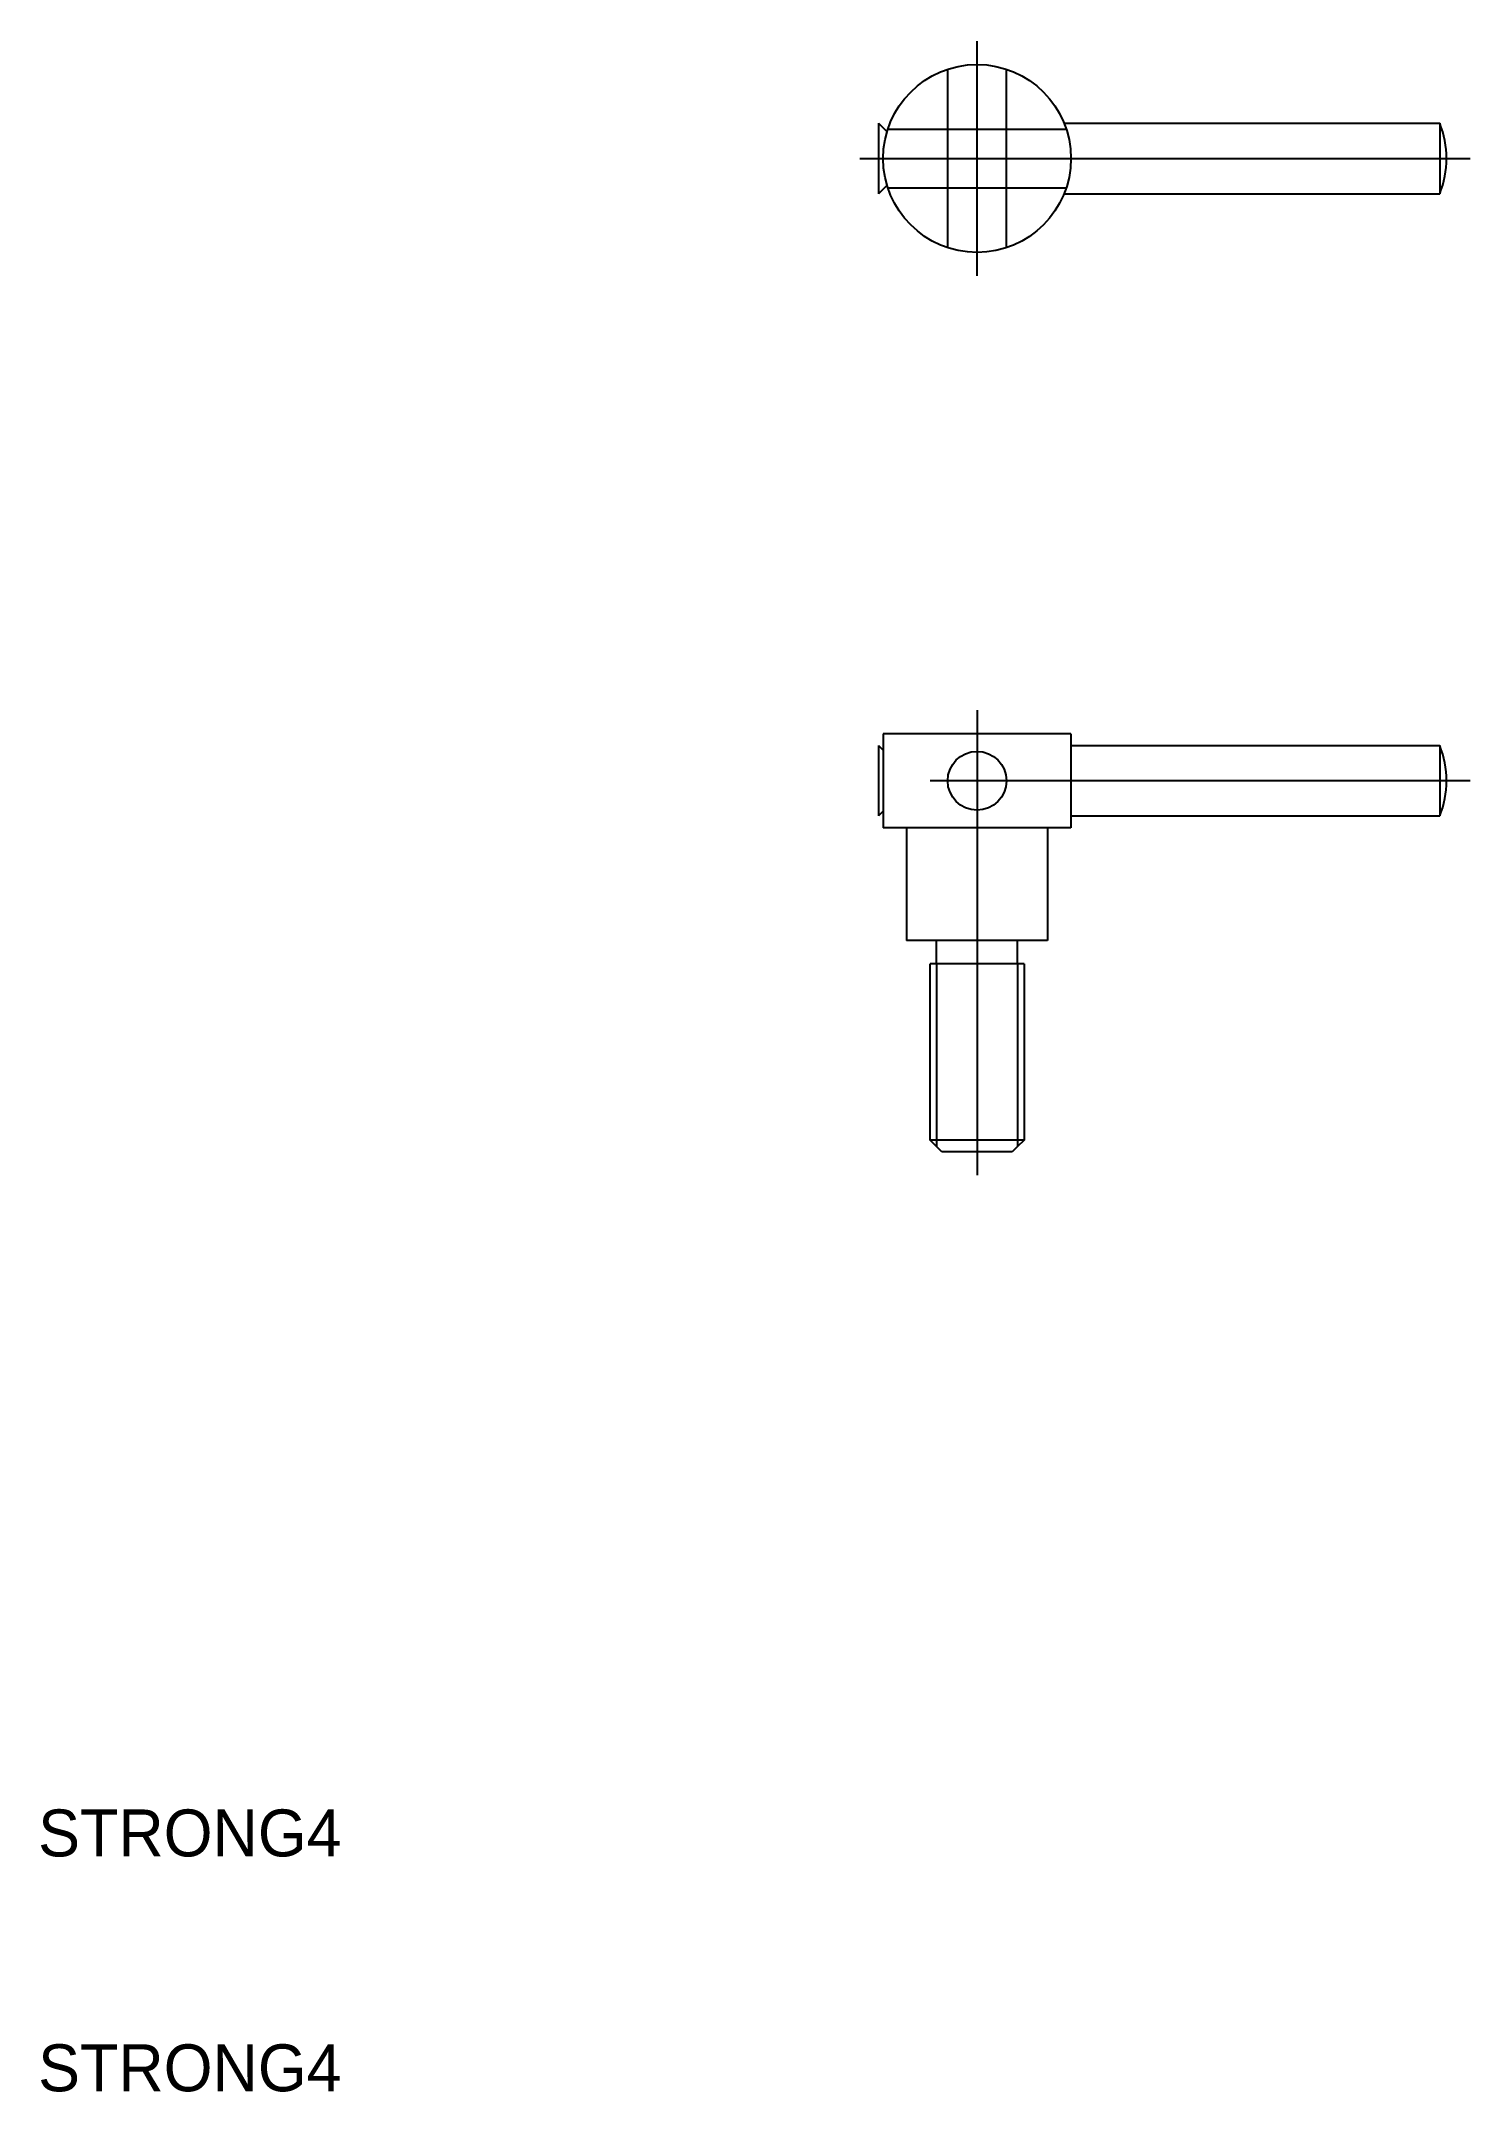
# Model space of a CAD drawing. Extents: x 10.1 to 71, y 10 to 97.3.
import ezdxf

# ---------------------------------------------------------------- set-up
doc = ezdxf.new("R2010")
doc.units = 0
doc.linetypes.add('CENTER', pattern=[50.8, 31.75, -6.35, 6.35, -6.35])
doc.linetypes.add('DASHED', pattern=[19.05, 12.7, -6.35])
doc.layers.get('0').update_dxf_attribs({"linetype": 'CONTINUOUS'})
doc.layers.add('CENTER', color=1, linetype='CENTER')

msp = doc.modelspace()

# ---------------------------------------------------------------- linework, layer by layer
at = {"color": 3, "linetype": 'DASHED'}
for p, q in [((48.75, 88.496), (48.75, 96.095)), ((51.25, 88.496), (51.25, 96.095)), ((46.2, 93.546), (53.8, 93.546)), ((46.2, 91.046), (53.8, 91.046))]:
    msp.add_line(p, q, dxfattribs=at)
at = {"color": 7, "linetype": 'CONTINUOUS'}
for p, q in [((45.8, 93.796), (45.8, 90.796)), ((45.8, 93.796), (46.165, 93.431)), ((53.708, 93.796), (69.708, 93.796)), ((69.708, 93.796), (69.708, 90.796)), ((46.165, 91.16), (45.8, 90.796)), ((53.708, 90.796), (69.708, 90.796)), ((45.8, 67.3), (46, 67.1)), ((45.8, 67.3), (45.8, 64.3)), ((46, 67.8), (46, 63.8)), ((50, 67.8), (46, 67.8)), ((46, 67.8), (46, 63.8)), ((54, 67.8), (50, 67.8)), ((54, 67.8), (54, 63.8)), ((54, 67.3), (54, 64.3)), ((54, 67.3), (69.708, 67.3)), ((69.708, 67.3), (69.708, 64.3)), ((46, 64.5), (45.8, 64.3)), ((54, 63.8), (46, 63.8)), ((47, 63.8), (46, 63.8)), ((47, 63.8), (46.536, 63.8)), ((47, 63.8), (47, 59)), ((53, 63.8), (53, 59)), ((54, 64.55), (54, 63.8)), ((54, 64.3), (69.708, 64.3)), ((48.275, 59), (47, 59)), ((48, 59), (47.5, 59)), ((50, 59), (48.275, 59)), ((48.275, 58), (48.275, 59)), ((51.725, 59), (50, 59)), ((51.725, 59), (50, 59)), ((52, 59), (51.725, 59)), ((52, 59), (51.725, 59)), ((51.725, 58), (51.725, 59)), ((52.5, 59), (52, 59)), ((52.5, 59), (52, 59)), ((53, 59), (52, 59)), ((48, 50.5), (48, 58)), ((48.275, 58), (48, 58)), ((51.725, 58), (48.275, 58)), ((52, 58), (51.725, 58)), ((52, 58), (52, 50.5)), ((48.275, 50.225), (48, 50.5)), ((52, 50.5), (48, 50.5)), ((48.5, 50), (48.275, 50.225)), ((51.5, 50), (48.5, 50)), ((51.725, 50.225), (51.5, 50)), ((52, 50.5), (51.725, 50.225))]:
    msp.add_line(p, q, dxfattribs=at)
at = {"color": 3, "linetype": 'CONTINUOUS'}
for p, q in [((48.275, 58), (48.275, 50.225)), ((51.725, 58), (51.725, 50.225))]:
    msp.add_line(p, q, dxfattribs=at)
at = {"color": 7, "linetype": 'CONTINUOUS'}
for centre, radius in [((50, 92.296), 4), ((50, 65.8), 1.25)]:
    msp.add_circle(centre, radius, dxfattribs=at)
for centre in [(66, 92.296), (66, 65.8)]:
    msp.add_arc(centre, 4, 337.97569, 22.02431, dxfattribs=at)
at = {"layer": 'CENTER', "color": 1, "linetype": 'CENTER'}
for p, q in [((50, 87.296), (50, 97.296)), ((45, 92.296), (70, 92.296)), ((70, 92.296), (71, 92.296)), ((50, 68.8), (50, 65.8)), ((71, 65.8), (48, 65.8)), ((50, 65.8), (50, 49)), ((51.25, 65.8), (50, 65.8))]:
    msp.add_line(p, q, dxfattribs=at)

# ---------------------------------------------------------------- texts
at = {"color": 7, "linetype": 'CONTINUOUS'}
for p in [(10, 20), (10, 10)]:
    msp.add_text('STRONG4', height=2, dxfattribs=at).set_placement(p)

doc.saveas('drawing.dxf')
